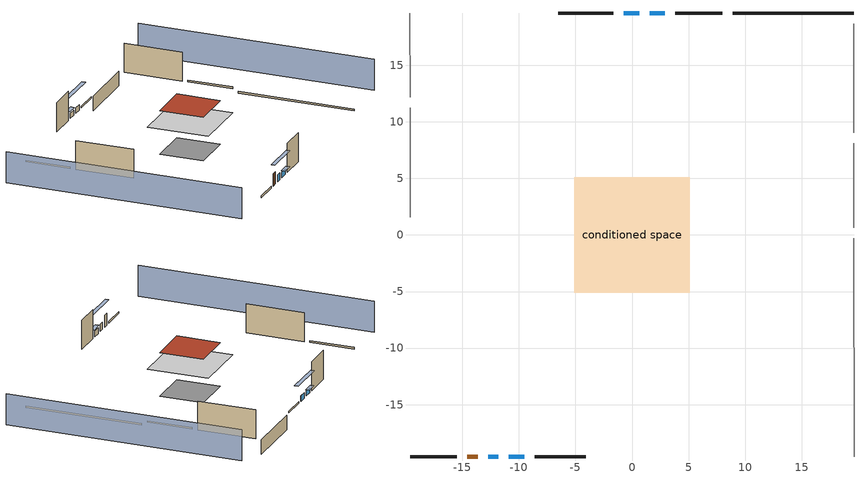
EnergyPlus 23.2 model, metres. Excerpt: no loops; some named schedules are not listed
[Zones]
conditioned space
 floor adiabatic (AdiabaticFloorConstruction): -5.1,-5.1 -5.1,5.1 5.1,5.1 5.1,-5.1 z2.74
 floor foundation (Slab1 construction): -3.6,-3.6 -3.6,3.6 3.6,3.6 3.6,-3.6 z-2.13
 wall outside (RimJoist1 construction): 7.96,19.63 3.81,19.63 z0.3:0.61
 wall outside (RimJoist3 construction): -19.63,-19.63 -15.49,-19.63 z0.3:0.61
 wall outside (AdiabaticWallConstruction 1): -14.56,-19.63 -13.64,-19.63 z0.3:2.34
 wall outside (AdiabaticWallConstruction): 2.89,19.63 1.55,19.63 / 0.62,19.63 -0.71,19.63 z0.3:1.19; -12.72,-19.63 -11.83,-19.63 z0.3:1.49; -10.9,-19.63 -9.52,-19.63 z0.3:1.25
 wall outside (Wall1 construction): -1.64,19.63 -6.53,19.63 z0.3:5.18
 wall outside (Wall3 construction): -8.59,-19.63 -4.08,-19.63 z0.3:5.18
 wall foundation (FoundationWall1 construction): 19.63,19.63 8.89,19.63 z-2.13:0.3
 wall adiabatic (FoundationWall2 construction): 19.63,-19.63 19.63,-0.29 z-0.3:0
 wall adiabatic (RimJoist2 construction): 19.63,0.64 19.63,8.1 z0.3:0.61
 wall adiabatic (RimJoist4 construction): -19.63,19.63 -19.63,12.17 z0.3:0.61
 wall adiabatic (Wall2 construction): 19.63,9.03 19.63,18.7 z0.3:5.18
 wall adiabatic (Wall4 construction): -19.63,11.24 -19.63,1.56 z0.3:5.18
 window (WindowConstruction): 2.89,19.63 1.55,19.63 z0.3:1.19
 window (WindowConstruction 1): 0.62,19.63 -0.71,19.63 z0.3:1.19
 window (WindowConstruction 2): -12.72,-19.63 -11.83,-19.63 z0.3:1.49
 window (WindowConstruction 3): -10.9,-19.63 -9.52,-19.63 z0.3:1.25
 door (Door): -14.56,-19.63 -13.64,-19.63 z0.3:2.34
 ceiling adiabatic (AdiabaticFloorConstruction): 5.1,-5.1 5.1,5.1 -5.1,5.1 -5.1,-5.1 z2.74
 roof outside (Roof1 construction): -3.6,3.6 -3.6,-3.6 3.6,-3.6 3.6,3.6 z5.18
shading: -27.86,19.63 -27.86,-19.63 / 27.86,-19.63 27.86,19.63 z0:5.18; -1.19,19.63 5.63,19.63 5.63,20.24 -1.19,20.24 z3.93; -1.02,19.63 0.93,19.63 0.93,20.24 -1.02,20.24 z1.49; -9.09,-19.63 -15.46,-19.63 -15.46,-20.24 -9.09,-20.24 z4.24; -9.21,-19.63 -11.21,-19.63 -11.21,-20.24 -9.21,-20.24 z1.55
[Building]
Building 1: Terrain=Suburbs
[Site:Location]
Ohio State Universi_OH_USA: Latitude {deg}=40.07; Longitude {deg}=-83.07; Time Zone {hr}=-5; Elevation {m}=283
[Site:GroundTemperature:Shallow]
7.2096, 5.15716, 4.99279, 5.96678, 9.8768, 13.7686, 17.1426, 19.2799, 19.4615, 17.7232, 14.4352, 10.6628
[Site:WaterMainsTemperature]
Calculation Method=Schedule; Temperature Schedule=mains temperature schedule
[Material] Roughness=Rough; Thermal Absorptance=0.9
Name | Thickness {m} | Conductivity {W/m-K} | Density {kg/m3} | Specific Heat {J/kg-K} | Solar Absorptance | Visible Absorptance
asphalt or fiberglass shingles | 0.00635 | 0.162714 | 1121.4 | 1465.45 | 0.85 | 0.85
concrete 4.0 in. | 0.1016 | 1.803125 | 2242.8 | 837.4 | 0.7 | 0.7
concrete 8.0 in. | 0.2032 | 1.803125 | 2242.8 | 837.4 | 0.7 | 0.7
door material | 0.04445 | 0.0612267 | 512.64 | 1214.23 | 0.7 | 0.7
exterior vertical ins | 0.051816 | 0.029427 | 32.04 | 1214.23 | 0.7 | 0.7
floor covering | 0.0127 | 0.0450781 | 54.468 | 1339.84 | 0.9 | 0.9
floor covering 1 | 0.0127 | 0.0433444 | 54.468 | 1339.84 | 0.6 | 0.6
floor rigid ins; wall rigid ins | 0.512978 | 0.029427 | 32.04 | 1214.23 | 0.7 | 0.7
floor stud and cavity | 0.1397 | 1.75129 | 37.0049 | 1207.88 | 0.7 | 0.7
furniture material conditioned space 1 | 0.1524 | 0.115458 | 640.8 | 1214.23 | 0.6 | 0.6
gypsum board | 0.0127 | 0.160291 | 801 | 837.4 | 0.6 | 0.6
gypsum board 1 | 0.0127 | 0.160291 | 801 | 837.4 | 0.7 | 0.7
osb sheathing 0.5 in.; osb sheathing 0.5 in. 1; osb sheathing 0.5 in. 2; osb sheathing 0.5 in. 3 | 0.0127 | 0.115458 | 512.64 | 1214.23 | 0.7 | 0.7
osb sheathing 0.75 in. | 0.01905 | 0.115458 | 512.64 | 1214.23 | 0.7 | 0.7
osb sheathing 2.0 in. | 0.0508 | 0.115458 | 512.64 | 1214.23 | 0.7 | 0.7
rim joist stud and cavity | 0.0508 | 0.0316358 | 125.044 | 1163.47 | 0.6 | 0.6
rim joist stud and cavity 1; rim joist stud and cavity 2 | 0.0508 | 0.10928 | 50.32683 | 1063.81 | 0.7 | 0.7
roof rigid ins | 0.103632 | 0.029427 | 32.04 | 1214.23 | 0.7 | 0.7
roof stud and cavity | 0.2032 | 0.161866 | 78.34581 | 1123.46 | 0.7 | 0.7
vinyl siding | 0.009525 | 0.089435 | 177.822 | 1046.75 | 0.5 | 0.5
wall layer 1 | 0.1524 | 56.523 | 2242.8 | 837.4 | 0.7 | 0.7
wall stud and cavity | 0.1397 | 0.0950889 | 139.0536 | 1170.24 | 0.7 | 0.7
wall stud and cavity 1 | 0.1397 | 0.506836 | 139.0536 | 1170.24 | 0.7 | 0.7
wall stud and cavity 2 | 0.0889 | 0.380278 | 52.3479 | 1209.89 | 0.7 | 0.7
wall stud and cavity 3 | 0.0889 | 0.391764 | 83.0341 | 1211.67 | 0.7 | 0.7
wood siding; wood siding 1 | 0.0254 | 0.102417 | 544.68 | 1172.36 | 0.7 | 0.7
[WindowMaterial:SimpleGlazingSystem]
WindowMaterial: U-Factor {W/m2-K}=2.15764; Solar Heat Gain Coefficient=0.44
[Construction]
AdiabaticFloorConstruction: floor stud and cavity, floor rigid ins, osb sheathing 0.75 in., floor covering 1
AdiabaticWallConstruction: wood siding, wall rigid ins, wall stud and cavity 2, gypsum board
AdiabaticWallConstruction 1: wood siding 1, wall rigid ins, wall stud and cavity 2, gypsum board
Door: door material
FoundationWall1 construction: concrete 8.0 in., gypsum board 1
FoundationWall2 construction: osb sheathing 0.5 in. 3, wall layer 1, gypsum board
furniture construction conditioned space 1: furniture material conditioned space 1
PartitionWallConstruction: gypsum board, wall stud and cavity 3, gypsum board
RimJoist1 construction; RimJoist3 construction: vinyl siding, osb sheathing 2.0 in., rim joist stud and cavity
RimJoist2 construction: rim joist stud and cavity 1
RimJoist4 construction: rim joist stud and cavity 2
Roof1 construction: asphalt or fiberglass shingles, roof rigid ins, osb sheathing 0.75 in., roof stud and cavity, gypsum board
Slab1 construction: concrete 4.0 in., floor covering
Wall1 construction; Wall3 construction: vinyl siding, osb sheathing 0.5 in., wall stud and cavity, gypsum board
Wall2 construction: osb sheathing 0.5 in. 1, wall stud and cavity 1, gypsum board
Wall4 construction: osb sheathing 0.5 in. 2, wall stud and cavity 1, gypsum board
WindowConstruction; WindowConstruction 1; WindowConstruction 2; WindowConstruction 3: WindowMaterial
[Zone]
conditioned space: Multiplier=1; Volume {m3}=380.125; Part of Total Floor Area=Yes
[Space]
conditioned space 1: Zone=conditioned space; Volume {m3}=380.125
[SurfaceProperty:ExposedFoundationPerimeter]
Slab1: Exposed Perimeter Calculation Method=TotalExposedPerimeter; Total Exposed Perimeter {m}=10.7442
[SurfaceProperty:IncidentSolarMultiplier] Incident Solar Multiplier=1; Incident Solar Multiplier Schedule=trans schedule winter=0.85 summer=0.7
Window1; Window2; Window3; Window4
[InternalMass] Zone or ZoneList=conditioned space; Space or SpaceList=conditioned space 1
Name | Construction | Surface Area {m2}
furniture mass conditioned space 1 | furniture construction conditioned space 1 | 62.3271
partition wall mass | PartitionWallConstruction | 155.891
[Lights]
interior lighting: Zone or ZoneList or Space or SpaceList=conditioned space 1; Schedule=lighting_interior; Design Level Calculation Method=LightingLevel; Lighting Level {W}=297.105; Return Air Fraction=0; Fraction Radiant=0.6; Fraction Visible=0.2; Fraction Replaceable=1
[People]
occupants: Zone or ZoneList or Space or SpaceList=conditioned space 1; Number of People Schedule=occupants; Number of People Calculation Method=People; Number of People=2; Fraction Radiant=0.314171; Sensible Heat Fraction=0.56303; Activity Level Schedule=occupants activity schedule; Carbon Dioxide Generation Rate {m3/s-W}=0; Enable ASHRAE 55 Comfort Warnings=No; Mean Radiant Temperature Calculation Type=ZoneAveraged
[ElectricEquipment] Zone or ZoneList or Space or SpaceList=conditioned space 1; Design Level Calculation Method=EquipmentLevel
Name | Schedule | Design Level {W} | Fraction Latent | Fraction Radiant | Fraction Lost
ceiling fan | ceiling_fan | 16.713 | 0 | 0.558 | 0
clothes dryer | clothes_dryer | 3127.61 | 0.015 | 0.081 | 0.85
clothes washer | clothes_washer | 156.412 | 0.03 | 0.162 | 0.7
cooking range | cooking_range | 105.621 | 0.161847 | 0.382892 | 0.2
dishwasher | dishwasher | 319.293 | 0.3 | 0.18 | 0.4
fridge | fridge schedule | 57.4402 | 0 | 0.6 | 0
mech vent bath fan 0 | mech vent bath fan 0 schedule | 30 | 0 | 0 | 1
mech vent house fan | mech vent house fan schedule | 0 | 0 | 0 | 1
mech vent house fan cfis | mech vent house fan cfis schedule | 0 | 0 | 0 | 0
mech vent range fan 0 | mech vent range fan 0 schedule | 30 | 0 | 0 | 1
misc plug loads | plug_loads_other | 413.017 | 0.021 | 0.558 | 0.049
whole house fan | Always On Discrete | 0 | 0 | 0 | 1
[OtherEquipment] Zone or ZoneList or Space or SpaceList=conditioned space 1; Design Level Calculation Method=EquipmentLevel
Name | Fuel Type | Schedule | Design Level {W} | Fraction Latent | Fraction Radiant | Fraction Lost
cooking range 1 | NaturalGas | cooking_range | 3095.43 | 0.161847 | 0.382892 | 0.2
mech vent house fan latent load equip | None | Always On Discrete | 0 | 1 | 0 | 0
mech vent house fan sensible load equip | None | Always On Discrete | 0 | 0 | 0 | 0
water heater energy adjustment1 | NaturalGas | Always On Discrete | 0.01 | 0 | 0 | 1
water latent | None | hot_water_fixtures | 242.344 | 1 | 0 | 0
water sensible | None | hot_water_fixtures | -238.84 | 0 | 0.6 | 0
[ZoneInfiltration:DesignFlowRate] Zone or ZoneList or Space or SpaceList=conditioned space 1; Schedule=Always On Discrete; Design Flow Rate Calculation Method=Flow/Zone; Design Flow Rate {m3/s}=0
infil flow; natural vent flow; whole house fan flow
[Foundation:Kiva]
Foundation Kiva 1: Initial Indoor Air Temperature {C}=21.1111; Wall Height Above Grade {m}=0.3048; Wall Depth Below Slab {m}=0.2032; Custom Block Material Name 1=exterior vertical ins; Custom Block Depth 1 {m}=2.4384; Custom Block X Position 1 {m}=0.2159; Custom Block Z Position 1 {m}=0
[Foundation:Kiva:Settings]
Soil Conductivity {W/m-K}=2.4234; Soil Density {kg/m3}=1842.3; Soil Specific Heat {J/kg-K}=418.7; Ground Solar Absorptivity=0.9; Ground Thermal Absorptivity=0.9; Ground Surface Roughness {m}=0.03; Far-Field Width {m}=40; Deep-Ground Boundary Condition=ZeroFlux; Deep-Ground Depth {m}=40; Minimum Cell Dimension {m}=0.2; Maximum Cell Growth Coefficient=3; Simulation Timestep=Timestep
[Exterior:Lights]
exterior lighting: Schedule=exterior lighting schedule; Design Level {W}=16.6233
[Schedule:Day:Interval]
trans schedule winter=0.85 summer=0.7 allday1; trans schedule winter=0.85 summer=0.7 allday305: No, 24:00, 0.85
trans schedule winter=0.85 summer=0.7 allday121: No, 24:00, 0.7
trans schedule winter=0.85 summer=0.7 default day; fridge schedule default day; mech vent bath fan 0 schedule default day; mech vent range fan 0 schedule default day; exterior lighting schedule default day: No, 24:00, 0
fridge schedule allday1; fridge schedule allday12: No, 01:00, 0.610949, 02:00, 0.595675, 03:00, 0.580401, 04:00, 0.565128, 06:00, 0.549854, 07:00, 0.580401, 08:00, 0.610949, 10:00, 0.626223, 12:00, 0.610949, 15:00, 0.641496, 16:00, 0.626223, 17:00, 0.672044, 18:00, 0.733139, 19:00, 0.763686, 20:00, 0.733139, 21:00, 0.717865, 22:00, 0.702591, 23:00, 0.672044, 24:00, 0.626223
fridge schedule allday2: No, 01:00, 0.609489, 02:00, 0.594252, 03:00, 0.579015, 04:00, 0.563777, 06:00, 0.54854, 07:00, 0.579015, 08:00, 0.609489, 10:00, 0.624726, 12:00, 0.609489, 15:00, 0.639964, 16:00, 0.624726, 17:00, 0.670438, 18:00, 0.731387, 19:00, 0.761861, 20:00, 0.731387, 21:00, 0.71615, 22:00, 0.700912, 23:00, 0.670438, 24:00, 0.624726
fridge schedule allday3: No, 01:00, 0.791241, 02:00, 0.77146, 03:00, 0.751679, 04:00, 0.731898, 06:00, 0.712117, 07:00, 0.751679, 08:00, 0.791241, 10:00, 0.811022, 12:00, 0.791241, 15:00, 0.830803, 16:00, 0.811022, 17:00, 0.870365, 18:00, 0.949489, 19:00, 0.989051, 20:00, 0.949489, 21:00, 0.929708, 22:00, 0.909927, 23:00, 0.870365, 24:00, 0.811022
fridge schedule allday6: No, 01:00, 0.8, 02:00, 0.78, 03:00, 0.76, 04:00, 0.74, 06:00, 0.72, 07:00, 0.76, 08:00, 0.8, 10:00, 0.82, 12:00, 0.8, 15:00, 0.84, 16:00, 0.82, 17:00, 0.88, 18:00, 0.96, 19:00, 1, 20:00, 0.96, 21:00, 0.94, 22:00, 0.92, 23:00, 0.88, 24:00, 0.82
fridge schedule allday10: No, 01:00, 0.679562, 02:00, 0.662573, 03:00, 0.645584, 04:00, 0.628595, 06:00, 0.611606, 07:00, 0.645584, 08:00, 0.679562, 10:00, 0.696551, 12:00, 0.679562, 15:00, 0.71354, 16:00, 0.696551, 17:00, 0.747518, 18:00, 0.815474, 19:00, 0.849453, 20:00, 0.815474, 21:00, 0.798485, 22:00, 0.781496, 23:00, 0.747518, 24:00, 0.696551
fridge schedule allday11: No, 01:00, 0.675182, 02:00, 0.658303, 03:00, 0.641423, 04:00, 0.624544, 06:00, 0.607664, 07:00, 0.641423, 08:00, 0.675182, 10:00, 0.692062, 12:00, 0.675182, 15:00, 0.708942, 16:00, 0.692062, 17:00, 0.742701, 18:00, 0.810219, 19:00, 0.843978, 20:00, 0.810219, 21:00, 0.793339, 22:00, 0.77646, 23:00, 0.742701, 24:00, 0.692062
mech vent bath fan 0 schedule allday1: No, 23:00, 0, 24:00, 1
mech vent range fan 0 schedule allday1: No, 17:00, 0, 18:00, 1, 24:00, 0
exterior lighting schedule weekday1: No, 05:00, 0.434959, 06:00, 0.349858, 07:00, 0.330947, 08:00, 0.321491, 09:00, 0.312035, 10:00, 0.264757, 11:00, 0.208024, 12:00, 0.141834, 13:00, 0.113467, 15:00, 0.104012, 16:00, 0.113467, 17:00, 0.179657, 18:00, 0.349858, 19:00, 0.463325, 20:00, 0.614615, 21:00, 0.860461, 22:00, 0.99284, 23:00, 0.860461, 24:00, 0.595704
exterior lighting schedule weekday2: No, 05:00, 0.438095, 06:00, 0.352381, 07:00, 0.333333, 08:00, 0.32381, 09:00, 0.314286, 10:00, 0.266667, 11:00, 0.209524, 12:00, 0.142857, 13:00, 0.114286, 15:00, 0.104762, 16:00, 0.114286, 17:00, 0.180952, 18:00, 0.352381, 19:00, 0.466667, 20:00, 0.619048, 21:00, 0.866667, 22:00, 1, 23:00, 0.866667, 24:00, 0.6
exterior lighting schedule weekday3: No, 05:00, 0.346085, 06:00, 0.278373, 07:00, 0.263325, 08:00, 0.255802, 09:00, 0.248278, 10:00, 0.21066, 11:00, 0.165519, 12:00, 0.112854, 13:00, 0.090283, 15:00, 0.0827594, 16:00, 0.090283, 17:00, 0.142948, 18:00, 0.278373, 19:00, 0.368656, 20:00, 0.489033, 21:00, 0.684646, 22:00, 0.789976, 23:00, 0.684646, 24:00, 0.473986
exterior lighting schedule weekend1: No, 02:00, 0.434959, 04:00, 0.425503, 05:00, 0.434959, 06:00, 0.425503, 07:00, 0.416047, 08:00, 0.38768, 09:00, 0.340402, 10:00, 0.283669, 11:00, 0.226935, 12:00, 0.15129, 13:00, 0.113467, 15:00, 0.104012, 16:00, 0.113467, 17:00, 0.179657, 18:00, 0.359314, 19:00, 0.45387, 20:00, 0.567337, 21:00, 0.784816, 22:00, 0.926651, 23:00, 0.803728, 24:00, 0.557882
exterior lighting schedule weekend2: No, 02:00, 0.438095, 04:00, 0.428571, 05:00, 0.438095, 06:00, 0.428571, 07:00, 0.419048, 08:00, 0.390476, 09:00, 0.342857, 10:00, 0.285714, 11:00, 0.228571, 12:00, 0.152381, 13:00, 0.114286, 15:00, 0.104762, 16:00, 0.114286, 17:00, 0.180952, 18:00, 0.361905, 19:00, 0.457143, 20:00, 0.571429, 21:00, 0.790476, 22:00, 0.933333, 23:00, 0.809524, 24:00, 0.561905
exterior lighting schedule weekend3: No, 02:00, 0.346085, 04:00, 0.338561, 05:00, 0.346085, 06:00, 0.338561, 07:00, 0.331038, 08:00, 0.308467, 09:00, 0.270849, 10:00, 0.225707, 11:00, 0.180566, 12:00, 0.120377, 13:00, 0.090283, 15:00, 0.0827594, 16:00, 0.090283, 17:00, 0.142948, 18:00, 0.285896, 19:00, 0.361132, 20:00, 0.451415, 21:00, 0.624457, 22:00, 0.737311, 23:00, 0.639504, 24:00, 0.443891
[Schedule:Week:Daily]
trans schedule winter=0.85 summer=0.7 Week Rule - Jan1-Apr28: trans schedule winter=0.85 summer=0.7 allday1, trans schedule winter=0.85 summer=0.7 allday1, trans schedule winter=0.85 summer=0.7 allday1, trans schedule winter=0.85 summer=0.7 allday1, trans schedule winter=0.85 summer=0.7 allday1, trans schedule winter=0.85 summer=0.7 allday1, trans schedule winter=0.85 summer=0.7 allday1, trans schedule winter=0.85 summer=0.7 default day, trans schedule winter=0.85 summer=0.7 default day, trans schedule winter=0.85 summer=0.7 default day, trans schedule winter=0.85 summer=0.7 default day, trans schedule winter=0.85 summer=0.7 default day
trans schedule winter=0.85 summer=0.7 Week Rule - Apr29-May5: trans schedule winter=0.85 summer=0.7 allday1, trans schedule winter=0.85 summer=0.7 allday1, trans schedule winter=0.85 summer=0.7 allday121, trans schedule winter=0.85 summer=0.7 allday121, trans schedule winter=0.85 summer=0.7 allday121, trans schedule winter=0.85 summer=0.7 allday121, trans schedule winter=0.85 summer=0.7 allday121, trans schedule winter=0.85 summer=0.7 default day, trans schedule winter=0.85 summer=0.7 default day, trans schedule winter=0.85 summer=0.7 default day, trans schedule winter=0.85 summer=0.7 default day, trans schedule winter=0.85 summer=0.7 default day
trans schedule winter=0.85 summer=0.7 Week Rule - May6-Oct27: trans schedule winter=0.85 summer=0.7 allday121, trans schedule winter=0.85 summer=0.7 allday121, trans schedule winter=0.85 summer=0.7 allday121, trans schedule winter=0.85 summer=0.7 allday121, trans schedule winter=0.85 summer=0.7 allday121, trans schedule winter=0.85 summer=0.7 allday121, trans schedule winter=0.85 summer=0.7 allday121, trans schedule winter=0.85 summer=0.7 default day, trans schedule winter=0.85 summer=0.7 default day, trans schedule winter=0.85 summer=0.7 default day, trans schedule winter=0.85 summer=0.7 default day, trans schedule winter=0.85 summer=0.7 default day
trans schedule winter=0.85 summer=0.7 Week Rule - Oct28-Nov3: trans schedule winter=0.85 summer=0.7 allday121, trans schedule winter=0.85 summer=0.7 allday121, trans schedule winter=0.85 summer=0.7 allday121, trans schedule winter=0.85 summer=0.7 allday121, trans schedule winter=0.85 summer=0.7 allday305, trans schedule winter=0.85 summer=0.7 allday305, trans schedule winter=0.85 summer=0.7 allday305, trans schedule winter=0.85 summer=0.7 default day, trans schedule winter=0.85 summer=0.7 default day, trans schedule winter=0.85 summer=0.7 default day, trans schedule winter=0.85 summer=0.7 default day, trans schedule winter=0.85 summer=0.7 default day
trans schedule winter=0.85 summer=0.7 Week Rule - Nov4-Dec31: trans schedule winter=0.85 summer=0.7 allday305, trans schedule winter=0.85 summer=0.7 allday305, trans schedule winter=0.85 summer=0.7 allday305, trans schedule winter=0.85 summer=0.7 allday305, trans schedule winter=0.85 summer=0.7 allday305, trans schedule winter=0.85 summer=0.7 allday305, trans schedule winter=0.85 summer=0.7 allday305, trans schedule winter=0.85 summer=0.7 default day, trans schedule winter=0.85 summer=0.7 default day, trans schedule winter=0.85 summer=0.7 default day, trans schedule winter=0.85 summer=0.7 default day, trans schedule winter=0.85 summer=0.7 default day
fridge schedule Week Rule - Jan1-Jan27: fridge schedule allday1, fridge schedule allday1, fridge schedule allday1, fridge schedule allday1, fridge schedule allday1, fridge schedule allday1, fridge schedule allday1, fridge schedule default day, fridge schedule default day, fridge schedule default day, fridge schedule default day, fridge schedule default day
fridge schedule Week Rule - Jan28-Feb3: fridge schedule allday1, fridge schedule allday1, fridge schedule allday1, fridge schedule allday1, fridge schedule allday2, fridge schedule allday2, fridge schedule allday2, fridge schedule default day, fridge schedule default day, fridge schedule default day, fridge schedule default day, fridge schedule default day
fridge schedule Week Rule - Feb4-Feb24: fridge schedule allday2, fridge schedule allday2, fridge schedule allday2, fridge schedule allday2, fridge schedule allday2, fridge schedule allday2, fridge schedule allday2, fridge schedule default day, fridge schedule default day, fridge schedule default day, fridge schedule default day, fridge schedule default day
fridge schedule Week Rule - Feb25-Mar3: fridge schedule allday2, fridge schedule allday2, fridge schedule allday2, fridge schedule allday2, fridge schedule allday3, fridge schedule allday3, fridge schedule allday3, fridge schedule default day, fridge schedule default day, fridge schedule default day, fridge schedule default day, fridge schedule default day
fridge schedule Week Rule - Mar4-May26: fridge schedule allday3, fridge schedule allday3, fridge schedule allday3, fridge schedule allday3, fridge schedule allday3, fridge schedule allday3, fridge schedule allday3, fridge schedule default day, fridge schedule default day, fridge schedule default day, fridge schedule default day, fridge schedule default day
fridge schedule Week Rule - May27-Jun2: fridge schedule allday3, fridge schedule allday3, fridge schedule allday3, fridge schedule allday3, fridge schedule allday3, fridge schedule allday6, fridge schedule allday6, fridge schedule default day, fridge schedule default day, fridge schedule default day, fridge schedule default day, fridge schedule default day
fridge schedule Week Rule - Jun3-Sep29: fridge schedule allday6, fridge schedule allday6, fridge schedule allday6, fridge schedule allday6, fridge schedule allday6, fridge schedule allday6, fridge schedule allday6, fridge schedule default day, fridge schedule default day, fridge schedule default day, fridge schedule default day, fridge schedule default day
fridge schedule Week Rule - Sep30-Oct6: fridge schedule allday6, fridge schedule allday10, fridge schedule allday10, fridge schedule allday10, fridge schedule allday10, fridge schedule allday10, fridge schedule allday10, fridge schedule default day, fridge schedule default day, fridge schedule default day, fridge schedule default day, fridge schedule default day
fridge schedule Week Rule - Oct7-Oct27: fridge schedule allday10, fridge schedule allday10, fridge schedule allday10, fridge schedule allday10, fridge schedule allday10, fridge schedule allday10, fridge schedule allday10, fridge schedule default day, fridge schedule default day, fridge schedule default day, fridge schedule default day, fridge schedule default day
fridge schedule Week Rule - Oct28-Nov3: fridge schedule allday10, fridge schedule allday10, fridge schedule allday10, fridge schedule allday10, fridge schedule allday11, fridge schedule allday11, fridge schedule allday11, fridge schedule default day, fridge schedule default day, fridge schedule default day, fridge schedule default day, fridge schedule default day
fridge schedule Week Rule - Nov4-Nov24: fridge schedule allday11, fridge schedule allday11, fridge schedule allday11, fridge schedule allday11, fridge schedule allday11, fridge schedule allday11, fridge schedule allday11, fridge schedule default day, fridge schedule default day, fridge schedule default day, fridge schedule default day, fridge schedule default day
fridge schedule Week Rule - Nov25-Dec1: fridge schedule allday11, fridge schedule allday11, fridge schedule allday11, fridge schedule allday11, fridge schedule allday11, fridge schedule allday11, fridge schedule allday12, fridge schedule default day, fridge schedule default day, fridge schedule default day, fridge schedule default day, fridge schedule default day
fridge schedule Week Rule - Dec2-Dec31: fridge schedule allday12, fridge schedule allday12, fridge schedule allday12, fridge schedule allday12, fridge schedule allday12, fridge schedule allday12, fridge schedule allday12, fridge schedule default day, fridge schedule default day, fridge schedule default day, fridge schedule default day, fridge schedule default day
mech vent bath fan 0 schedule Week Rule - Jan1-Dec31: mech vent bath fan 0 schedule allday1, mech vent bath fan 0 schedule allday1, mech vent bath fan 0 schedule allday1, mech vent bath fan 0 schedule allday1, mech vent bath fan 0 schedule allday1, mech vent bath fan 0 schedule allday1, mech vent bath fan 0 schedule allday1, mech vent bath fan 0 schedule default day, mech vent bath fan 0 schedule default day, mech vent bath fan 0 schedule default day, mech vent bath fan 0 schedule default day, mech vent bath fan 0 schedule default day
mech vent range fan 0 schedule Week Rule - Jan1-Dec31: mech vent range fan 0 schedule allday1, mech vent range fan 0 schedule allday1, mech vent range fan 0 schedule allday1, mech vent range fan 0 schedule allday1, mech vent range fan 0 schedule allday1, mech vent range fan 0 schedule allday1, mech vent range fan 0 schedule allday1, mech vent range fan 0 schedule default day, mech vent range fan 0 schedule default day, mech vent range fan 0 schedule default day, mech vent range fan 0 schedule default day, mech vent range fan 0 schedule default day
exterior lighting schedule Week Rule - Jan1-Jan6: exterior lighting schedule weekday1, exterior lighting schedule weekday1, exterior lighting schedule weekday1, exterior lighting schedule weekday1, exterior lighting schedule weekday1, exterior lighting schedule weekday1, exterior lighting schedule weekend1, exterior lighting schedule default day, exterior lighting schedule default day, exterior lighting schedule default day, exterior lighting schedule default day, exterior lighting schedule default day
exterior lighting schedule Week Rule - Jan7-Jan27: exterior lighting schedule weekend1, exterior lighting schedule weekday1, exterior lighting schedule weekday1, exterior lighting schedule weekday1, exterior lighting schedule weekday1, exterior lighting schedule weekday1, exterior lighting schedule weekend1, exterior lighting schedule default day, exterior lighting schedule default day, exterior lighting schedule default day, exterior lighting schedule default day, exterior lighting schedule default day
exterior lighting schedule Week Rule - Jan28-Feb3: exterior lighting schedule weekend1, exterior lighting schedule weekday1, exterior lighting schedule weekday1, exterior lighting schedule weekday1, exterior lighting schedule weekday2, exterior lighting schedule weekday2, exterior lighting schedule weekend2, exterior lighting schedule default day, exterior lighting schedule default day, exterior lighting schedule default day, exterior lighting schedule default day, exterior lighting schedule default day
exterior lighting schedule Week Rule - Feb4-Feb24: exterior lighting schedule weekend2, exterior lighting schedule weekday2, exterior lighting schedule weekday2, exterior lighting schedule weekday2, exterior lighting schedule weekday2, exterior lighting schedule weekday2, exterior lighting schedule weekend2, exterior lighting schedule default day, exterior lighting schedule default day, exterior lighting schedule default day, exterior lighting schedule default day, exterior lighting schedule default day
exterior lighting schedule Week Rule - Feb25-Mar3: exterior lighting schedule weekend2, exterior lighting schedule weekday2, exterior lighting schedule weekday2, exterior lighting schedule weekday2, exterior lighting schedule weekday3, exterior lighting schedule weekday3, exterior lighting schedule weekend3, exterior lighting schedule default day, exterior lighting schedule default day, exterior lighting schedule default day, exterior lighting schedule default day, exterior lighting schedule default day
exterior lighting schedule Week Rule - Mar4-Mar31: exterior lighting schedule weekend3, exterior lighting schedule weekday3, exterior lighting schedule weekday3, exterior lighting schedule weekday3, exterior lighting schedule weekday3, exterior lighting schedule weekday3, exterior lighting schedule weekend3, exterior lighting schedule default day, exterior lighting schedule default day, exterior lighting schedule default day, exterior lighting schedule default day, exterior lighting schedule default day
exterior lighting schedule Week Rule - Apr1-Apr28: exterior lighting schedule weekend4, exterior lighting schedule weekday4, exterior lighting schedule weekday4, exterior lighting schedule weekday4, exterior lighting schedule weekday4, exterior lighting schedule weekday4, exterior lighting schedule weekend4, exterior lighting schedule default day, exterior lighting schedule default day, exterior lighting schedule default day, exterior lighting schedule default day, exterior lighting schedule default day
exterior lighting schedule Week Rule - Apr29-May5: exterior lighting schedule weekend4, exterior lighting schedule weekday4, exterior lighting schedule weekday5, exterior lighting schedule weekday5, exterior lighting schedule weekday5, exterior lighting schedule weekday5, exterior lighting schedule weekend5, exterior lighting schedule default day, exterior lighting schedule default day, exterior lighting schedule default day, exterior lighting schedule default day, exterior lighting schedule default day
exterior lighting schedule Week Rule - May6-May26: exterior lighting schedule weekend5, exterior lighting schedule weekday5, exterior lighting schedule weekday5, exterior lighting schedule weekday5, exterior lighting schedule weekday5, exterior lighting schedule weekday5, exterior lighting schedule weekend5, exterior lighting schedule default day, exterior lighting schedule default day, exterior lighting schedule default day, exterior lighting schedule default day, exterior lighting schedule default day
exterior lighting schedule Week Rule - May27-Jun2: exterior lighting schedule weekend5, exterior lighting schedule weekday5, exterior lighting schedule weekday5, exterior lighting schedule weekday5, exterior lighting schedule weekday5, exterior lighting schedule weekday6, exterior lighting schedule weekend6, exterior lighting schedule default day, exterior lighting schedule default day, exterior lighting schedule default day, exterior lighting schedule default day, exterior lighting schedule default day
exterior lighting schedule Week Rule - Jun3-Jun30: exterior lighting schedule weekend6, exterior lighting schedule weekday6, exterior lighting schedule weekday6, exterior lighting schedule weekday6, exterior lighting schedule weekday6, exterior lighting schedule weekday6, exterior lighting schedule weekend6, exterior lighting schedule default day, exterior lighting schedule default day, exterior lighting schedule default day, exterior lighting schedule default day, exterior lighting schedule default day
exterior lighting schedule Week Rule - Jul1-Aug25: exterior lighting schedule weekend7, exterior lighting schedule weekday7, exterior lighting schedule weekday7, exterior lighting schedule weekday7, exterior lighting schedule weekday7, exterior lighting schedule weekday7, exterior lighting schedule weekend7, exterior lighting schedule default day, exterior lighting schedule default day, exterior lighting schedule default day, exterior lighting schedule default day, exterior lighting schedule default day
exterior lighting schedule Week Rule - Aug26-Sep1: exterior lighting schedule weekend7, exterior lighting schedule weekday7, exterior lighting schedule weekday7, exterior lighting schedule weekday7, exterior lighting schedule weekday7, exterior lighting schedule weekday7, exterior lighting schedule weekend9, exterior lighting schedule default day, exterior lighting schedule default day, exterior lighting schedule default day, exterior lighting schedule default day, exterior lighting schedule default day
exterior lighting schedule Week Rule - Sep2-Sep29: exterior lighting schedule weekend9, exterior lighting schedule weekday9, exterior lighting schedule weekday9, exterior lighting schedule weekday9, exterior lighting schedule weekday9, exterior lighting schedule weekday9, exterior lighting schedule weekend9, exterior lighting schedule default day, exterior lighting schedule default day, exterior lighting schedule default day, exterior lighting schedule default day, exterior lighting schedule default day
exterior lighting schedule Week Rule - Sep30-Oct6: exterior lighting schedule weekend9, exterior lighting schedule weekday10, exterior lighting schedule weekday10, exterior lighting schedule weekday10, exterior lighting schedule weekday10, exterior lighting schedule weekday10, exterior lighting schedule weekend10, exterior lighting schedule default day, exterior lighting schedule default day, exterior lighting schedule default day, exterior lighting schedule default day, exterior lighting schedule default day
exterior lighting schedule Week Rule - Oct7-Oct27: exterior lighting schedule weekend10, exterior lighting schedule weekday10, exterior lighting schedule weekday10, exterior lighting schedule weekday10, exterior lighting schedule weekday10, exterior lighting schedule weekday10, exterior lighting schedule weekend10, exterior lighting schedule default day, exterior lighting schedule default day, exterior lighting schedule default day, exterior lighting schedule default day, exterior lighting schedule default day
exterior lighting schedule Week Rule - Oct28-Nov3: exterior lighting schedule weekend10, exterior lighting schedule weekday10, exterior lighting schedule weekday10, exterior lighting schedule weekday10, exterior lighting schedule weekday11, exterior lighting schedule weekday11, exterior lighting schedule weekend11, exterior lighting schedule default day, exterior lighting schedule default day, exterior lighting schedule default day, exterior lighting schedule default day, exterior lighting schedule default day
exterior lighting schedule Week Rule - Nov4-Nov24: exterior lighting schedule weekend11, exterior lighting schedule weekday11, exterior lighting schedule weekday11, exterior lighting schedule weekday11, exterior lighting schedule weekday11, exterior lighting schedule weekday11, exterior lighting schedule weekend11, exterior lighting schedule default day, exterior lighting schedule default day, exterior lighting schedule default day, exterior lighting schedule default day, exterior lighting schedule default day
exterior lighting schedule Week Rule - Nov25-Dec1: exterior lighting schedule weekend11, exterior lighting schedule weekday11, exterior lighting schedule weekday11, exterior lighting schedule weekday11, exterior lighting schedule weekday11, exterior lighting schedule weekday11, exterior lighting schedule weekend12, exterior lighting schedule default day, exterior lighting schedule default day, exterior lighting schedule default day, exterior lighting schedule default day, exterior lighting schedule default day
exterior lighting schedule Week Rule - Dec2-Dec31: exterior lighting schedule weekend12, exterior lighting schedule weekday12, exterior lighting schedule weekday12, exterior lighting schedule weekday12, exterior lighting schedule weekday12, exterior lighting schedule weekday12, exterior lighting schedule weekend12, exterior lighting schedule default day, exterior lighting schedule default day, exterior lighting schedule default day, exterior lighting schedule default day, exterior lighting schedule default day
[Schedule:Year]
trans schedule winter=0.85 summer=0.7: trans schedule winter=0.85 summer=0.7 Week Rule - Jan1-Apr28, 1, 1, 4, 28, trans schedule winter=0.85 summer=0.7 Week Rule - Apr29-May5, 4, 29, 5, 5, trans schedule winter=0.85 summer=0.7 Week Rule - May6-Oct27, 5, 6, 10, 27, trans schedule winter=0.85 summer=0.7 Week Rule - Oct28-Nov3, 10, 28, 11, 3, trans schedule winter=0.85 summer=0.7 Week Rule - Nov4-Dec31, 11, 4, 12, 31
fridge schedule: fridge schedule Week Rule - Jan1-Jan27, 1, 1, 1, 27, fridge schedule Week Rule - Jan28-Feb3, 1, 28, 2, 3, fridge schedule Week Rule - Feb4-Feb24, 2, 4, 2, 24, fridge schedule Week Rule - Feb25-Mar3, 2, 25, 3, 3, fridge schedule Week Rule - Mar4-May26, 3, 4, 5, 26, fridge schedule Week Rule - May27-Jun2, 5, 27, 6, 2, fridge schedule Week Rule - Jun3-Sep29, 6, 3, 9, 29, fridge schedule Week Rule - Sep30-Oct6, 9, 30, 10, 6, fridge schedule Week Rule - Oct7-Oct27, 10, 7, 10, 27, fridge schedule Week Rule - Oct28-Nov3, 10, 28, 11, 3, fridge schedule Week Rule - Nov4-Nov24, 11, 4, 11, 24, fridge schedule Week Rule - Nov25-Dec1, 11, 25, 12, 1, fridge schedule Week Rule - Dec2-Dec31, 12, 2, 12, 31
mech vent bath fan 0 schedule: mech vent bath fan 0 schedule Week Rule - Jan1-Dec31, 1, 1, 12, 31
mech vent range fan 0 schedule: mech vent range fan 0 schedule Week Rule - Jan1-Dec31, 1, 1, 12, 31
exterior lighting schedule: exterior lighting schedule Week Rule - Jan1-Jan6, 1, 1, 1, 6, exterior lighting schedule Week Rule - Jan7-Jan27, 1, 7, 1, 27, exterior lighting schedule Week Rule - Jan28-Feb3, 1, 28, 2, 3, exterior lighting schedule Week Rule - Feb4-Feb24, 2, 4, 2, 24, exterior lighting schedule Week Rule - Feb25-Mar3, 2, 25, 3, 3, exterior lighting schedule Week Rule - Mar4-Mar31, 3, 4, 3, 31, exterior lighting schedule Week Rule - Apr1-Apr28, 4, 1, 4, 28, exterior lighting schedule Week Rule - Apr29-May5, 4, 29, 5, 5, exterior lighting schedule Week Rule - May6-May26, 5, 6, 5, 26, exterior lighting schedule Week Rule - May27-Jun2, 5, 27, 6, 2, exterior lighting schedule Week Rule - Jun3-Jun30, 6, 3, 6, 30, exterior lighting schedule Week Rule - Jul1-Aug25, 7, 1, 8, 25, exterior lighting schedule Week Rule - Aug26-Sep1, 8, 26, 9, 1, exterior lighting schedule Week Rule - Sep2-Sep29, 9, 2, 9, 29, exterior lighting schedule Week Rule - Sep30-Oct6, 9, 30, 10, 6, exterior lighting schedule Week Rule - Oct7-Oct27, 10, 7, 10, 27, exterior lighting schedule Week Rule - Oct28-Nov3, 10, 28, 11, 3, exterior lighting schedule Week Rule - Nov4-Nov24, 11, 4, 11, 24, exterior lighting schedule Week Rule - Nov25-Dec1, 11, 25, 12, 1, exterior lighting schedule Week Rule - Dec2-Dec31, 12, 2, 12, 31
[Schedule:File] File=in.schedules.csv; Rows to Skip at Top=1; Number of Hours of Data=8760; Column Separator=Comma; Interpolate to Timestep=No; Minutes per Item=60; Adjust Schedule for Daylight Savings=Yes
Name | Column Number
lighting_interior | 2
occupants | 1
ceiling_fan | 8
clothes_dryer | 7
clothes_washer | 6
cooking_range | 4
dishwasher | 5
plug_loads_other | 9
hot_water_fixtures | 13
[Schedule:Constant]
Name | Hourly Value
occupants activity schedule | 117.228
mech vent house fan schedule; mech vent house fan cfis schedule; Always On Discrete | 1
[Schedule:Compact]
mains temperature schedule: Through: 01/01, For: AllDays, Until: 24:00, 10.1933, Through: 01/02, For: AllDays, Until: 24:00, 10.1222, Through: 01/03, For: AllDays, Until: 24:00, 10.0528, Through: 01/04, For: AllDays, Until: 24:00, 9.985, Through: 01/05, For: AllDays, Until: 24:00, 9.91889, Through: 01/06, For: AllDays, Until: 24:00, 9.85389, Through: 01/07, For: AllDays, Until: 24:00, 9.79111, Through: 01/08, For: AllDays, Until: 24:00, 9.72944, Through: 01/09, For: AllDays, Until: 24:00, 9.67, Through: 01/10, For: AllDays, Until: 24:00, 9.61167, Through: 01/11, For: AllDays, Until: 24:00, 9.55556, Through: 01/12, For: AllDays, Until: 24:00, 9.50111, Through: 01/13, For: AllDays, Until: 24:00, 9.44833, Through: 01/14, For: AllDays, Until: 24:00, 9.39722, Through: 01/15, For: AllDays, Until: 24:00, 9.34778, Through: 01/16, For: AllDays, Until: 24:00, 9.30056, Through: 01/17, For: AllDays, Until: 24:00, 9.25444, Through: 01/18, For: AllDays, Until: 24:00, 9.21111, Through: 01/19, For: AllDays, Until: 24:00, 9.16889, Through: 01/20, For: AllDays, Until: 24:00, 9.12889, Through: 01/21, For: AllDays, Until: 24:00, 9.09056, Through: 01/22, For: AllDays, Until: 24:00, 9.05389, Through: 01/23, For: AllDays, Until: 24:00, 9.01944, Through: 01/24, For: AllDays, Until: 24:00, 8.98667, Through: 01/25, For: AllDays, Until: 24:00, 8.95556, Through: 01/26, For: AllDays, Until: 24:00, 8.92667, Through: 01/27, For: AllDays, Until: 24:00, 8.9, Through: 01/28, For: AllDays, Until: 24:00, 8.875, Through: 01/29, For: AllDays, Until: 24:00, 8.85167, Through: 01/30, For: AllDays, Until: 24:00, 8.83056, Through: 01/31, For: AllDays, Until: 24:00, 8.81111, Through: 02/01, For: AllDays, Until: 24:00, 8.79389, Through: 02/02, For: AllDays, Until: 24:00, 8.77889, Through: 02/03, For: AllDays, Until: 24:00, 8.765, Through: 02/04, For: AllDays, Until: 24:00, 8.75389, Through: 02/05, For: AllDays, Until: 24:00, 8.74444, Through: 02/06, For: AllDays, Until: 24:00, 8.73667, Through: 02/07, For: AllDays, Until: 24:00, 8.73167, Through: 02/08, For: AllDays, Until: 24:00, 8.72778, Through: 02/09, For: AllDays, Until: 24:00, 8.72611, Through: 02/10, For: AllDays, Until: 24:00, 8.72667, Through: 02/11, For: AllDays, Until: 24:00, 8.72944, Through: 02/12, For: AllDays, Until: 24:00, 8.73333, Through: 02/13, For: AllDays, Until: 24:00, 8.74, Through: 02/14, For: AllDays, Until: 24:00, 8.74833, Through: 02/15, For: AllDays, Until: 24:00, 8.75833, Through: 02/16, For: AllDays, Until: 24:00, 8.77056, Through: 02/17, For: AllDays, Until: 24:00, 8.785, Through: 02/18, For: AllDays, Until: 24:00, 8.80111, Through: 02/19, For: AllDays, Until: 24:00, 8.81944, Through: 02/20, For: AllDays, Until: 24:00, 8.83944, Through: 02/21, For: AllDays, Until: 24:00, 8.86111, Through: 02/22, For: AllDays, Until: 24:00, 8.88556, Through: 02/23, For: AllDays, Until: 24:00, 8.91111, Through: 02/24, For: AllDays, Until: 24:00, 8.93889, Through: 02/25, For: AllDays, Until: 24:00, 8.96889, Through: 02/26, For: AllDays, Until: 24:00, 9.00056, Through: 02/27, For: AllDays, Until: 24:00, 9.03389, Through: 02/28, For: AllDays, Until: 24:00, 9.06944, Through: 03/01, For: AllDays, Until: 24:00, 9.10667, Through: 03/02, For: AllDays, Until: 24:00, 9.14556, Through: 03/03, For: AllDays, Until: 24:00, 9.18667, Through: 03/04, For: AllDays, Until: 24:00, 9.22944, Through: 03/05, For: AllDays, Until: 24:00, 9.27389, Through: 03/06, For: AllDays, Until: 24:00, 9.32056, Through: 03/07, For: AllDays, Until: 24:00, 9.36889, Through: 03/08, For: AllDays, Until: 24:00, 9.41889, Through: 03/09, For: AllDays, Until: 24:00, 9.47056, Through: 03/10, For: AllDays, Until: 24:00, 9.52444, Through: 03/11, For: AllDays, Until: 24:00, 9.57944, Through: 03/12, For: AllDays, Until: 24:00, 9.63667, Through: 03/13, For: AllDays, Until: 24:00, 9.69556, Through: 03/14, For: AllDays, Until: 24:00, 9.75556, Through: 03/15, For: AllDays, Until: 24:00, 9.81778, Through: 03/16, For: AllDays, Until: 24:00, 9.88167, Through: 03/17, For: AllDays, Until: 24:00, 9.94722, Through: 03/18, For: AllDays, Until: 24:00, 10.0139, Through: 03/19, For: AllDays, Until: 24:00, 10.0828, Through: 03/20, For: AllDays, Until: 24:00, 10.1528, Through: 03/21, For: AllDays, Until: 24:00, 10.2244, Through: 03/22, For: AllDays, Until: 24:00, 10.2978, Through: 03/23, For: AllDays, Until: 24:00, 10.3722, Through: 03/24, For: AllDays, Until: 24:00, 10.4489, Through: 03/25, For: AllDays, Until: 24:00, 10.5267, Through: 03/26, For: AllDays, Until: 24:00, 10.6056, Through: 03/27, For: AllDays, Until: 24:00, 10.6861, Through: 03/28, For: AllDays, Until: 24:00, 10.7683, Through: 03/29, For: AllDays, Until: 24:00, 10.8517, Through: 03/30, For: AllDays, Until: 24:00, 10.9361, Through: 03/31, For: AllDays, Until: 24:00, 11.0222, Through: 04/01, For: AllDays, Until: 24:00, 11.1094, Through: 04/02, For: AllDays, Until: 24:00, 11.1978, Through: 04/03, For: AllDays, Until: 24:00, 11.2878, Through: 04/04, For: AllDays, Until: 24:00, 11.3789, Through: 04/05, For: AllDays, Until: 24:00, 11.4711, Through: 04/06, For: AllDays, Until: 24:00, 11.5644, Through: 04/07, For: AllDays, Until: 24:00, 11.6589, Through: 04/08, For: AllDays, Until: 24:00, 11.7544, Through: 04/09, For: AllDays, Until: 24:00, 11.8511, Through: 04/10, For: AllDays, Until: 24:00, 11.9489, Through: 04/11, For: AllDays, Until: 24:00, 12.0478, Through: 04/12, For: AllDays, Until: 24:00, 12.1478, Through: 04/13, For: AllDays, Until: 24:00, 12.2483, Through: 04/14, For: AllDays, Until: 24:00, 12.35, Through: 04/15, For: AllDays, Until: 24:00, 12.4528, Through: 04/16, For: AllDays, Until: 24:00, 12.5561, Through: 04/17, For: AllDays, Until: 24:00, 12.6606, Through: 04/18, For: AllDays, Until: 24:00, 12.7656, Through: 04/19, For: AllDays, Until: 24:00, 12.8711, Through: 04/20, For: AllDays, Until: 24:00, 12.9778, Through: 04/21, For: AllDays, Until: 24:00, 13.085, Through: 04/22, For: AllDays, Until: 24:00, 13.1933, Through: 04/23, For: AllDays, Until: 24:00, 13.3017, Through: 04/24, For: AllDays, Until: 24:00, 13.4111, Through: 04/25, For: AllDays, Until: 24:00, 13.5211, Through: 04/26, For: AllDays, Until: 24:00, 13.6317, Through: 04/27, For: AllDays, Until: 24:00, 13.7422, Through: 04/28, For: AllDays, Until: 24:00, 13.8539, Through: 04/29, For: AllDays, Until: 24:00, 13.9656, Through: 04/30, For: AllDays, Until: 24:00, 14.0783, Through: 05/01, For: AllDays, Until: 24:00, 14.1911, Through: 05/02, For: AllDays, Until: 24:00, 14.3039, Through: 05/03, For: AllDays, Until: 24:00, 14.4172, Through: 05/04, For: AllDays, Until: 24:00, 14.5311, Through: 05/05, For: AllDays, Until: 24:00, 14.645, Through: 05/06, For: AllDays, Until: 24:00, 14.7589, Through: 05/07, For: AllDays, Until: 24:00, 14.8733, Through: 05/08, For: AllDays, Until: 24:00, 14.9878, Through: 05/09, For: AllDays, Until: 24:00, 15.1028, Through: 05/10, For: AllDays, Until: 24:00, 15.2172, Through: 05/11, For: AllDays, Until: 24:00, 15.3322, Through: 05/12, For: AllDays, Until: 24:00, 15.4467, Through: 05/13, For: AllDays, Until: 24:00, 15.5617, Through: 05/14, For: AllDays, Until: 24:00, 15.6767, Through: 05/15, For: AllDays, Until: 24:00, 15.7911, Through: 05/16, For: AllDays, Until: 24:00, 15.9056, Through: 05/17, For: AllDays, Until: 24:00, 16.02, Through: 05/18, For: AllDays, Until: 24:00, 16.1339, Through: 05/19, For: AllDays, Until: 24:00, 16.2483, Through: 05/20, For: AllDays, Until: 24:00, 16.3617, Through: 05/21, For: AllDays, Until: 24:00, 16.475, Through: 05/22, For: AllDays, Until: 24:00, 16.5883, Through: 05/23, For: AllDays, Until: 24:00, 16.7011, Through: 05/24, For: AllDays, Until: 24:00, 16.8133, Through: 05/25, For: AllDays, Until: 24:00, 16.9256, Through: 05/26, For: AllDays, Until: 24:00, 17.0372, Through: 05/27, For: AllDays, Until: 24:00, 17.1478, Through: 05/28, For: AllDays, Until: 24:00, 17.2583, Through: 05/29, For: AllDays, Until: 24:00, 17.3683, Through: 05/30, For: AllDays, Until: 24:00, 17.4778, Through: 05/31, For: AllDays, Until: 24:00, 17.5867, Through: 06/01, For: AllDays, Until: 24:00, 17.6944, Through: 06/02, For: AllDays, Until: 24:00, 17.8022, Through: 06/03, For: AllDays, Until: 24:00, 17.9089, Through: 06/04, For: AllDays, Until: 24:00, 18.015, Through: 06/05, For: AllDays, Until: 24:00, 18.12, Through: 06/06, For: AllDays, Until: 24:00, 18.2244, Through: 06/07, For: AllDays, Until: 24:00, 18.3278, Through: 06/08, For: AllDays, Until: 24:00, 18.4306, Through: 06/09, For: AllDays, Until: 24:00, 18.5322, Through: 06/10, For: AllDays, Until: 24:00, 18.6333, Through: 06/11, For: AllDays, Until: 24:00, 18.7333, Through: 06/12, For: AllDays, Until: 24:00, 18.8322, Through: 06/13, For: AllDays, Until: 24:00, 18.93, Through: 06/14, For: AllDays, Until: 24:00, 19.0267, Through: 06/15, For: AllDays, Until: 24:00, 19.1222, Through: 06/16, For: AllDays, Until: 24:00, 19.2172, Through: 06/17, For: AllDays, Until: 24:00, 19.3106, Through: 06/18, For: AllDays, Until: 24:00, 19.4033, Through: 06/19, For: AllDays, Until: 24:00, 19.4944, Through: 06/20, For: AllDays, Until: 24:00, 19.5844, Through: 06/21, For: AllDays, Until: 24:00, 19.6728, Through: 06/22, For: AllDays, Until: 24:00, 19.7606, Through: 06/23, For: AllDays, Until: 24:00, 19.8467, Through: 06/24, For: AllDays, Until: 24:00, 19.9317, Through: 06/25, For: AllDays, Until: 24:00, 20.015, Through: 06/26, For: AllDays, Until: 24:00, 20.0972, Through: 06/27, For: AllDays, Until: 24:00, 20.1778, Through: 06/28, For: AllDays, Until: 24:00, 20.2572, Through: 06/29, For: AllDays, Until: 24:00, 20.335, Through: 06/30, For: AllDays, Until: 24:00, 20.4117, Through: 07/01, For: AllDays, Until: 24:00, 20.4867, Through: 07/02, For: AllDays, Until: 24:00, 20.56, Through: 07/03, For: AllDays, Until: 24:00, 20.6317, Through: 07/04, For: AllDays, Until: 24:00, 20.7022, Through: 07/05, For: AllDays, Until: 24:00, 20.7711, Through: 07/06, For: AllDays, Until: 24:00, 20.8383, Through: 07/07, For: AllDays, Until: 24:00, 20.9039, Through: 07/08, For: AllDays, Until: 24:00, 20.9678, Through: 07/09, For: AllDays, Until: 24:00, 21.03, Through: 07/10, For: AllDays, Until: 24:00, 21.0906, Through: 07/11, For: AllDays, Until: 24:00, 21.1494, Through: 07/12, For: AllDays, Until: 24:00, 21.2067, Through: 07/13, For: AllDays, Until: 24:00, 21.2622, Through: 07/14, For: AllDays, Until: 24:00, 21.3161, Through: 07/15, For: AllDays, Until: 24:00, 21.3683, Through: 07/16, For: AllDays, Until: 24:00, 21.4183, Through: 07/17, For: AllDays, Until: 24:00, 21.4672, Through: 07/18, For: AllDays, Until: 24:00, 21.5139, Through: 07/19, For: AllDays, Until: 24:00, 21.5583, Through: 07/20, For: AllDays, Until: 24:00, 21.6017, Through: 07/21, For: AllDays, Until: 24:00, 21.6428, Through: 07/22, For: AllDays, Until: 24:00, 21.6822, Through: 07/23, For: AllDays, Until: 24:00, 21.72, Through: 07/24, For: AllDays, Until: 24:00, 21.7556, Through: 07/25, For: AllDays, Until: 24:00, 21.7889, Through: 07/26, For: AllDays, Until: 24:00, 21.8211, Through: 07/27, For: AllDays, Until: 24:00, 21.8511, Through: 07/28, For: AllDays, Until: 24:00, 21.8789, Through: 07/29, For: AllDays, Until: 24:00, 21.905, Through: 07/30, For: AllDays, Until: 24:00, 21.9294, Through: 07/31, For: AllDays, Until: 24:00, 21.9517, Through: 08/01, For: AllDays, Until: 24:00, 21.9717, Through: 08/02, For: AllDays, Until: 24:00, 21.99, Through: 08/03, For: AllDays, Until: 24:00, 22.0067, Through: 08/04, For: AllDays, Until: 24:00, 22.0211, Through: 08/05, For: AllDays, Until: 24:00, 22.0339, Through: 08/06, For: AllDays, Until: 24:00, 22.0444, Through: 08/07, For: AllDays, Until: 24:00, 22.0528, Through: 08/08, For: AllDays, Until: 24:00, 22.0594, Through: 08/09, For: AllDays, Until: 24:00, 22.0639, Through: 08/10, For: AllDays, Until: 24:00, 22.0667, Through: 08/11, For: AllDays, Until: 24:00, 22.0672, Through: 08/12, For: AllDays, Until: 24:00, 22.0661, Through: 08/13, For: AllDays, Until: 24:00, 22.0628, Through: 08/14, For: AllDays, Until: 24:00, 22.0572, Through: 08/15, For: AllDays, Until: 24:00, 22.05, Through: 08/16, For: AllDays, Until: 24:00, 22.0411, Through: 08/17, For: AllDays, Until: 24:00, 22.03, Through: 08/18, For: AllDays, Until: 24:00, 22.0167, Through: 08/19, For: AllDays, Until: 24:00, 22.0017, Through: 08/20, For: AllDays, Until: 24:00, 21.9844, Through: 08/21, For: AllDays, Until: 24:00, 21.9656, Through: 08/22, For: AllDays, Until: 24:00, 21.945, Through: 08/23, For: AllDays, Until: 24:00, 21.9217, Through: 08/24, For: AllDays, Until: 24:00, 21.8972, Through: 08/25, For: AllDays, Until: 24:00, 21.8706, Through: 08/26, For: AllDays, Until: 24:00, 21.8417, Through: 08/27, For: AllDays, Until: 24:00, 21.8111, Through: 08/28, For: AllDays, Until: 24:00, 21.7789, Through: 08/29, For: AllDays, Until: 24:00, 21.7444, Through: 08/30, For: AllDays, Until: 24:00, 21.7083, Through: 08/31, For: AllDays, Until: 24:00, 21.67, Through: 09/01, For: AllDays, Until: 24:00, 21.63, Through: 09/02, For: AllDays, Until: 24:00, 21.5883, Through: 09/03, For: AllDays, Until: 24:00, 21.5444, Through: 09/04, For: AllDays, Until: 24:00, 21.4989, Through: 09/05, For: AllDays, Until: 24:00, 21.4517, Through: 09/06, For: AllDays, Until: 24:00, 21.4028, Through: 09/07, For: AllDays, Until: 24:00, 21.3522, Through: 09/08, For: AllDays, Until: 24:00, 21.2994, Through: 09/09, For: AllDays, Until: 24:00, 21.245, Through: 09/10, For: AllDays, Until: 24:00, 21.1889, Through: 09/11, For: AllDays, Until: 24:00, 21.1311, Through: 09/12, For: AllDays, Until: 24:00, 21.0717, Through: 09/13, For: AllDays, Until: 24:00, 21.0106, Through: 09/14, For: AllDays, Until: 24:00, 20.9478, Through: 09/15, For: AllDays, Until: 24:00, 20.8833, Through: 09/16, For: AllDays, Until: 24:00, 20.8172, Through: 09/17, For: AllDays, Until: 24:00, 20.7494, Through: 09/18, For: AllDays, Until: 24:00, 20.68, Through: 09/19, For: AllDays, Until: 24:00, 20.6094, Through: 09/20, For: AllDays, Until: 24:00, 20.5367, Through: 09/21, For: AllDays, Until: 24:00, 20.4628, Through: 09/22, For: AllDays, Until: 24:00, 20.3872, Through: 09/23, For: AllDays, Until: 24:00, 20.3106, Through: 09/24, For: AllDays, Until: 24:00, 20.2322, Through: 09/25, For: AllDays, Until: 24:00, 20.1522, Through: 09/26, For: AllDays, Until: 24:00, 20.0711, Through: 09/27, For: AllDays, Until: 24:00, 19.9889, Through: 09/28, For: AllDays, Until: 24:00, 19.9044, Through: 09/29, For: AllDays, Until: 24:00, 19.8194, Through: 09/30, For: AllDays, Until: 24:00, 19.7328, Through: 10/01, For: AllDays, Until: 24:00, 19.645, Through: 10/02, For: AllDays, Until: 24:00, 19.5561, Through: 10/03, For: AllDays, Until: 24:00, 19.4656, Through: 10/04, For: AllDays, Until: 24:00, 19.3739, Through: 10/05, For: AllDays, Until: 24:00, 19.2811, Through: 10/06, For: AllDays, Until: 24:00, 19.1872, Through: 10/07, For: AllDays, Until: 24:00, 19.0922, Through: 10/08, For: AllDays, Until: 24:00, 18.9961, Through: 10/09, For: AllDays, Until: 24:00, 18.8989, Through: 10/10, For: AllDays, Until: 24:00, 18.8006, Through: 10/11, For: AllDays, Until: 24:00, 18.7017, Through: 10/12, For: AllDays, Until: 24:00, 18.6011, Through: 10/13, For: AllDays, Until: 24:00, 18.5, Through: 10/14, For: AllDays, Until: 24:00, 18.3983, Through: 10/15, For: AllDays, Until: 24:00, 18.295, Through: 10/16, For: AllDays, Until: 24:00, 18.1911, Through: 10/17, For: AllDays, Until: 24:00, 18.0867, Through: 10/18, For: AllDays, Until: 24:00, 17.9811, Through: 10/19, For: AllDays, Until: 24:00, 17.875, Through: 10/20, For: AllDays, Until: 24:00, 17.7683, Through: 10/21, For: AllDays, Until: 24:00, 17.6606, Through: 10/22, For: AllDays, Until: 24:00, 17.5522, Through: 10/23, For: AllDays, Until: 24:00, 17.4433, Through: 10/24, For: AllDays, Until: 24:00, 17.3339, Through: 10/25, For: AllDays, Until: 24:00, 17.2233, Through: 10/26, For: AllDays, Until: 24:00, 17.1128, Through: 10/27, For: AllDays, Until: 24:00, 17.0017, Through: 10/28, For: AllDays, Until: 24:00, 16.89, Through: 10/29, For: AllDays, Until: 24:00, 16.7778, Through: 10/30, For: AllDays, Until: 24:00, 16.6656, Through: 10/31, For: AllDays, Until: 24:00, 16.5528, Through: 11/01, For: AllDays, Until: 24:00, 16.4394, Through: 11/02, For: AllDays, Until: 24:00, 16.3256, Through: 11/03, For: AllDays, Until: 24:00, 16.2122, Through: 11/04, For: AllDays, Until: 24:00, 16.0978, Through: 11/05, For: AllDays, Until: 24:00, 15.9839, Through: 11/06, For: AllDays, Until: 24:00, 15.8694, Through: 11/07, For: AllDays, Until: 24:00, 15.7544, Through: 11/08, For: AllDays, Until: 24:00, 15.64, Through: 11/09, For: AllDays, Until: 24:00, 15.5256, Through: 11/10, For: AllDays, Until: 24:00, 15.4106, Through: 11/11, For: AllDays, Until: 24:00, 15.2956, Through: 11/12, For: AllDays, Until: 24:00, 15.1811, Through: 11/13, For: AllDays, Until: 24:00, 15.0661, Through: 11/14, For: AllDays, Until: 24:00, 14.9517, Through: 11/15, For: AllDays, Until: 24:00, 14.8372, Through: 11/16, For: AllDays, Until: 24:00, 14.7228, Through: 11/17, For: AllDays, Until: 24:00, 14.6089, Through: 11/18, For: AllDays, Until: 24:00, 14.495, Through: 11/19, For: AllDays, Until: 24:00, 14.3811, Through: 11/20, For: AllDays, Until: 24:00, 14.2678, Through: 11/21, For: AllDays, Until: 24:00, 14.155, Through: 11/22, For: AllDays, Until: 24:00, 14.0422, Through: 11/23, For: AllDays, Until: 24:00, 13.9306, Through: 11/24, For: AllDays, Until: 24:00, 13.8183, Through: 11/25, For: AllDays, Until: 24:00, 13.7072, Through: 11/26, For: AllDays, Until: 24:00, 13.5967, Through: 11/27, For: AllDays, Until: 24:00, 13.4861, Through: 11/28, For: AllDays, Until: 24:00, 13.3767, Through: 11/29, For: AllDays, Until: 24:00, 13.2672, Through: 11/30, For: AllDays, Until: 24:00, 13.1589, Through: 12/01, For: AllDays, Until: 24:00, 13.0511, Through: 12/02, For: AllDays, Until: 24:00, 12.9439, Through: 12/03, For: AllDays, Until: 24:00, 12.8378, Through: 12/04, For: AllDays, Until: 24:00, 12.7322, Through: 12/05, For: AllDays, Until: 24:00, 12.6272, Through: 12/06, For: AllDays, Until: 24:00, 12.5233, Through: 12/07, For: AllDays, Until: 24:00, 12.42, Through: 12/08, For: AllDays, Until: 24:00, 12.3178, Through: 12/09, For: AllDays, Until: 24:00, 12.2161, Through: 12/10, For: AllDays, Until: 24:00, 12.1161, Through: 12/11, For: AllDays, Until: 24:00, 12.0167, Through: 12/12, For: AllDays, Until: 24:00, 11.9178, Through: 12/13, For: AllDays, Until: 24:00, 11.8206, Through: 12/14, For: AllDays, Until: 24:00, 11.7244, Through: 12/15, For: AllDays, Until: 24:00, 11.6289, Through: 12/16, For: AllDays, Until: 24:00, 11.535, Through: 12/17, For: AllDays, Until: 24:00, 11.4417, Through: 12/18, For: AllDays, Until: 24:00, 11.35, Through: 12/19, For: AllDays, Until: 24:00, 11.2594, Through: 12/20, For: AllDays, Until: 24:00, 11.17, Through: 12/21, For: AllDays, Until: 24:00, 11.0817, Through: 12/22, For: AllDays, Until: 24:00, 10.995, Through: 12/23, For: AllDays, Until: 24:00, 10.9089, Through: 12/24, For: AllDays, Until: 24:00, 10.825, Through: 12/25, For: AllDays, Until: 24:00, 10.7422, Through: 12/26, For: AllDays, Until: 24:00, 10.6606, Through: 12/27, For: AllDays, Until: 24:00, 10.5806, Through: 12/28, For: AllDays, Until: 24:00, 10.5017, Through: 12/29, For: AllDays, Until: 24:00, 10.4244, Through: 12/30, For: AllDays, Until: 24:00, 10.3483, Through: 12/31, For: AllDays, Until: 24:00, 10.2744
